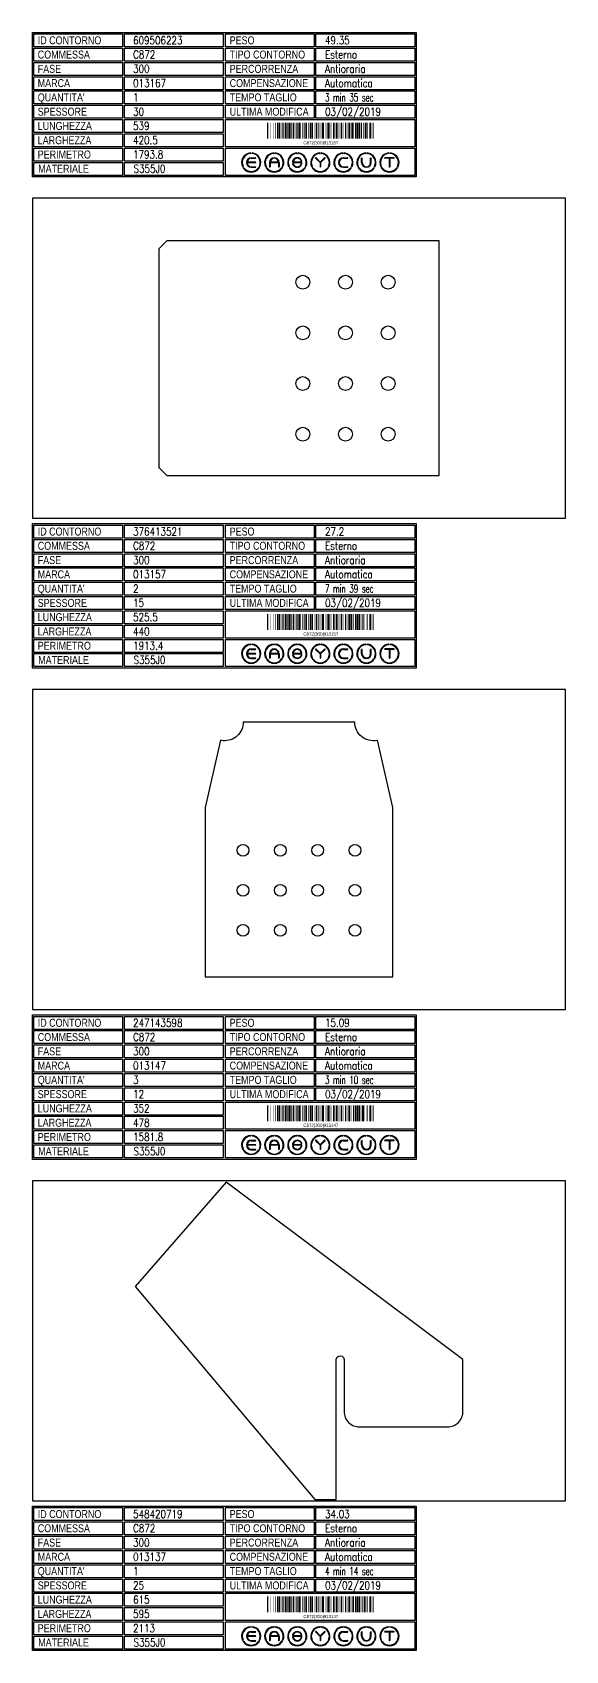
# Model space of a CAD drawing. Header units: millimetres. Extents: x 10000 to 53102, y 10000 to 35064.
# Drawn here: x 10000 to 11000, y 20368 to 23402 of the extents above; entities that cross this region are included whole.
import ezdxf
from ezdxf.enums import TextEntityAlignment as Align

# ---------------------------------------------------------------- set-up
doc = ezdxf.new("R2010")
doc.units = ezdxf.units.MM
doc.styles.add('EasyCutStyle', font='romans.shx', dxfattribs={"width": 0.8})
doc.styles.add('EasyCutStyle1', font='arial.ttf', dxfattribs={"width": 0.8})

# ---------------------------------------------------------------- blocks, each defined once
blk = doc.blocks.new('BlockShape01')
at = {"color": 253}
blk.add_lwpolyline([(0, 0), (720, 0), (720, -271), (0, -271)], close=True, dxfattribs=at)
at = {"color": 2}
for points in [[(3, -2.9), (169.3, -2.9), (169.3, -27.3), (3, -27.3)], [(3, -2.9), (169.3, -2.9), (169.3, -27.3), (3, -27.3)], [(3, -29.6), (169.3, -29.6), (169.3, -54), (3, -54)], [(361.9, -2.9), (528.3, -2.9), (528.3, -27.3), (361.9, -27.3)], [(361.9, -29.6), (528.3, -29.6), (528.3, -54), (361.9, -54)], [(3, -56.4), (169.3, -56.4), (169.3, -80.8), (3, -80.8)], [(361.9, -56.4), (528.3, -56.4), (528.3, -80.8), (361.9, -80.8)], [(3, -83.1), (169.3, -83.1), (169.3, -107.6), (3, -107.6)], [(361.9, -83.1), (528.3, -83.1), (528.3, -107.6), (361.9, -107.6)], [(3, -109.9), (169.3, -109.9), (169.3, -134.3), (3, -134.3)], [(361.9, -109.9), (528.3, -109.9), (528.3, -134.3), (361.9, -134.3)], [(3, -136.7), (169.3, -136.7), (169.3, -161.1), (3, -161.1)], [(361.9, -136.7), (528.3, -136.7), (528.3, -161.1), (361.9, -161.1)], [(3, -163.4), (169.3, -163.4), (169.3, -187.9), (3, -187.9)], [(3, -190.2), (169.3, -190.2), (169.3, -214.6), (3, -214.6)], [(3, -217), (169.3, -217), (169.3, -241.4), (3, -241.4)], [(3, -243.7), (169.3, -243.7), (169.3, -268.1), (3, -268.1)]]:
    blk.add_lwpolyline(points, close=True, dxfattribs=at)
at = {"color": 1}
for points in [[(172.7, -2.9), (358.1, -2.9), (358.1, -27.3), (172.7, -27.3)], [(172.7, -29.6), (358.1, -29.6), (358.1, -54), (172.7, -54)], [(531.6, -2.9), (717, -2.9), (717, -27.3), (531.6, -27.3)], [(531.6, -29.6), (717, -29.6), (717, -54), (531.6, -54)], [(172.7, -56.4), (358.1, -56.4), (358.1, -80.8), (172.7, -80.8)], [(531.6, -56.4), (717, -56.4), (717, -80.8), (531.6, -80.8)], [(172.7, -83.1), (358.1, -83.1), (358.1, -107.6), (172.7, -107.6)], [(531.6, -83.1), (717, -83.1), (717, -107.6), (531.6, -107.6)], [(172.7, -109.9), (358.1, -109.9), (358.1, -134.3), (172.7, -134.3)], [(531.6, -109.9), (717, -109.9), (717, -134.3), (531.6, -134.3)], [(172.7, -136.7), (358.1, -136.7), (358.1, -161.1), (172.7, -161.1)], [(531.6, -136.7), (717, -136.7), (717, -161.1), (531.6, -161.1)], [(172.7, -163.4), (358.1, -163.4), (358.1, -187.9), (172.7, -187.9)], [(361.9, -163.4), (717, -163.4), (717, -214.6), (361.9, -214.6)], [(172.7, -190.2), (358.1, -190.2), (358.1, -214.6), (172.7, -214.6)], [(172.7, -217), (358.1, -217), (358.1, -241.4), (172.7, -241.4)], [(361.9, -217), (717, -217), (717, -268.1), (361.9, -268.1)], [(172.7, -243.7), (358.1, -243.7), (358.1, -268.1), (172.7, -268.1)]]:
    blk.add_lwpolyline(points, close=True, dxfattribs=at)
at = {"color": 161, "style": 'EasyCutStyle1', "width": 0.8}
for s, p in [('ID CONTORNO', (10.1, -22.4)), ('PESO', (370, -22.4)), ('COMMESSA', (10.1, -49.1)), ('FASE', (10.1, -75.9)), ('TIPO CONTORNO', (370, -49.1)), ('PERCORRENZA', (370, -75.9)), ('MARCA', (10.1, -102.6)), ('COMPENSAZIONE', (370, -102.6)), ("QUANTITA'", (10.1, -129.4)), ('TEMPO TAGLIO', (370, -129.4)), ('SPESSORE', (10.1, -156.2)), ('ULTIMA MODIFICA', (370, -156.2)), ('LUNGHEZZA', (10.1, -182.9)), ('LARGHEZZA', (10.1, -209.7)), ('PERIMETRO', (10.1, -236.5)), ('MATERIALE', (11, -263.2))]:
    blk.add_text(s, height=15, dxfattribs=at).set_placement(p)
at = {"style": 'EasyCutStyle'}
for tag, p, width in [('IDSHAPE', (188.9, -22.4), 0.8), ('WEIGTHSHAPE', (548.8, -22.4), 0.8), ('ORDERSHAPE', (188.9, -49.1), 0.8), ('TYPESHAPE', (548.8, -49.1), 0.8), ('PHASESHAPE', (188.9, -75.9), 0.8), ('MKSHAPE', (188.9, -102.6), 0.8), ('JOUSHAPE', (548.8, -75.9), 0.8), ('COMPSHAPE', (548.8, -102.6), 0.8), ('QTASHAPE', (188.9, -129.4), 0.8), ('TIMECUTSHAPE', (548.8, -129.4), 0.65), ('TKSHAPE', (188.9, -156.2), 0.8), ('LASTMODIFYSHAPE', (548.8, -156.2), 0.8), ('LENGTHSHAPE', (188.9, -182.9), 0.8), ('HEIGHTSHAPE', (188.9, -209.7), 0.8), ('PERIMETERSHAPE', (188.9, -236.5), 0.8), ('MATSHAPE', (189.8, -263.2), 0.8)]:
    blk.add_attdef(tag, p, '', height=15, dxfattribs=dict(at, width=width))
blk = doc.blocks.new('Logo')
for color, points in [(140, [(-144.9, -7.2, -1), (-145.9, -7.6, -0.520567), (-131.2, 17.9, -1), (-131.1, 16.9, 0.520567)]), (256, [(-121.7, 0.5), (-137.5, 0.5, -0.394366), (-129.6, 7.9), (-121.7, 7.9, 1), (-121.7, 9), (-129.6, 9, 1), (-129.6, -9), (-121.7, -9, 1), (-121.7, -7.9), (-129.6, -7.9, -0.394366), (-137.5, -0.5), (-121.7, -0.5, 1)]), (140, [(-114.3, -7.2, 1), (-113.3, -7.6, 0.520567), (-128, 17.9, 0.916853), (-128.2, 16.9, 0.043377), (-128.1, 16.9, -0.520567)]), (140, [(-101.7, -7.2, -1), (-102.7, -7.6, -0.520567), (-88, 17.9, -1), (-87.9, 16.9, 0.520567)]), (140, [(-71.1, -7.2, 1), (-70.1, -7.6, 0.520567), (-84.8, 17.9, 1), (-84.9, 16.9, -0.520567)]), (140, [(-58.5, -7.2, -1), (-59.5, -7.6, -0.520567), (-44.8, 17.9, -1), (-44.7, 16.9, 0.520567)]), (256, [(-36.6, -0.5, -0.486114), (-35.5, -1.9, -0.776377), (-50.9, -2, 1), (-51.9, -2.3, 0.776377), (-34.5, -2.1, 0.486114), (-36.6, 0.5), (-49.8, 0.5, -0.486114), (-50.9, 1.9, -0.776377), (-35.5, 2, 1), (-34.5, 2.3, 0.776377), (-51.9, 2.1, 0.486114), (-49.8, -0.5)]), (140, [(-27.9, -7.2, 1), (-26.9, -7.6, 0.520567), (-41.6, 17.9, 1), (-41.7, 16.9, -0.520567)]), (140, [(-15.3, -7.2, -1), (-16.3, -7.6, -0.520567), (-1.6, 17.9, -1), (-1.5, 16.9, 0.520567)]), (256, [(0, 0.8), (-8.1, 8.8, 1), (-8.8, 8.1), (-0.5, -0.2), (-0.5, -7.9, 1), (0.5, -7.9), (0.5, -0.2), (8.8, 8.1, 1), (8.1, 8.8)]), (140, [(15.3, -7.2, 1), (16.3, -7.6, 0.520567), (1.6, 17.9, 1), (1.5, 16.9, -0.520567)]), (140, [(27.9, -7.2, -1), (26.9, -7.6, -0.520567), (41.6, 17.9, -1), (41.7, 16.9, 0.520567)]), (256, [(43.2, -9), (51.1, -9, 1), (51.1, -7.9), (43.2, -7.9, -1), (43.2, 7.9), (51.1, 7.9, 1), (51.1, 9), (43.2, 9, 1)]), (140, [(58.5, -7.2, 1), (59.5, -7.6, 0.520567), (44.8, 17.9, 1), (44.7, 16.9, -0.520567)]), (140, [(71.1, -7.2, -1), (70.1, -7.6, -0.520567), (84.8, 17.9, -1), (84.9, 16.9, 0.520567)]), (256, [(78.5, 0), (78.5, 7.9, 1), (77.4, 7.9), (77.4, 0, 1), (95.4, 0), (95.4, 7.9, 1), (94.3, 7.9), (94.3, 0, -1)]), (140, [(101.7, -7.2, 1), (102.7, -7.6, 0.520567), (88, 17.9, 1), (87.9, 16.9, -0.520567)]), (140, [(114.3, -7.2, -1), (113.3, -7.6, -0.520567), (128, 17.9, -1), (128.1, 16.9, 0.520567)]), (256, [(121.1, 9, 1), (121.1, 7.9), (129.1, 7.9), (129.1, -7.9, 1), (130.1, -7.9), (130.1, 7.9), (138.1, 7.9, 1), (138.1, 9)]), (140, [(144.9, -7.2, 1), (145.9, -7.6, 0.520567), (131.2, 17.9, 1), (131.1, 16.9, -0.520567)]), (140, [(-114.9, -10.3, 1), (-115.7, -9.7, -0.520567), (-143.5, -9.7, 1), (-144.3, -10.3, 0.520567)]), (140, [(-71.7, -10.3, 1), (-72.5, -9.7, -0.520567), (-100.3, -9.7, 1), (-101.1, -10.3, 0.520567)]), (140, [(-28.5, -10.3, 1), (-29.3, -9.7, -0.520567), (-57.1, -9.7, 1), (-57.9, -10.3, 0.520567)]), (140, [(14.7, -10.3, 1), (13.9, -9.7, -0.520567), (-13.9, -9.7, 1), (-14.7, -10.3, 0.520567)]), (140, [(57.9, -10.3, 1), (57.1, -9.7, -0.520567), (29.3, -9.7, 1), (28.5, -10.3, 0.520567)]), (140, [(101.1, -10.3, 1), (100.3, -9.7, -0.520567), (72.5, -9.7, 1), (71.7, -10.3, 0.520567)]), (140, [(144.3, -10.3, 1), (143.5, -9.7, -0.520567), (115.7, -9.7, 1), (114.9, -10.3, 0.520567)])]:
    blk.add_hatch(color=color).paths.add_polyline_path(points)
h = blk.add_hatch(color=256)
h.paths.add_polyline_path([(-78.5, -0.5), (-78.5, -7.9, 1), (-77.4, -7.9), (-77.4, 0, 1), (-95.4, 0), (-95.4, -7.9, 1), (-94.3, -7.9), (-94.3, -0.5)])
h.paths.add_polyline_path([(-94.3, 0.5, -0.933992), (-78.5, 0.5)], flags=16)
for p, q in [((-121.7, 0.5), (-137.5, 0.5)), ((-129.6, 9), (-121.7, 9)), ((-129.6, 7.9), (-121.7, 7.9)), ((-95.4, 0), (-95.4, -7.9)), ((-78.5, 0.5), (-94.3, 0.5)), ((-77.4, 0), (-77.4, -7.9)), ((-36.6, 0.5), (-49.8, 0.5)), ((-0.5, -0.2), (-8.8, 8.1)), ((0, 0.8), (-8.1, 8.8)), ((0, 0.8), (8.1, 8.8)), ((0.5, -0.2), (8.8, 8.1)), ((43.2, 9), (51.1, 9)), ((43.2, 7.9), (51.1, 7.9)), ((77.4, 0), (77.4, 7.9)), ((78.5, 0), (78.5, 7.9)), ((94.3, 0), (94.3, 7.9)), ((95.4, 0), (95.4, 7.9)), ((138.1, 9), (121.1, 9)), ((129.1, 7.9), (121.1, 7.9)), ((129.1, 7.9), (129.1, -7.9)), ((130.1, 7.9), (130.1, -7.9)), ((138.1, 7.9), (130.1, 7.9)), ((-121.7, -0.5), (-137.5, -0.5)), ((-129.6, -7.9), (-121.7, -7.9)), ((-129.6, -9), (-121.7, -9)), ((-94.3, -0.5), (-94.3, -7.9)), ((-78.5, -0.5), (-94.3, -0.5)), ((-78.5, -0.5), (-78.5, -7.9)), ((-36.6, -0.5), (-49.8, -0.5)), ((-0.5, -0.2), (-0.5, -7.9)), ((0.5, -0.2), (0.5, -7.9)), ((43.2, -7.9), (51.1, -7.9)), ((43.2, -9), (51.1, -9))]:
    blk.add_line(p, q)
at = {"color": 140}
for centre, radius, start, end in [((-129.6, 0), 18, 95, 205), ((-129.6, 0), 16.9, 95, 205), ((-131.1, 17.4), 0.54, 275, 95), ((-128.1, 17.4), 0.54, 85, 265), ((-129.6, 0), 16.9, 335, 85), ((-129.6, 0), 18, 335, 85), ((-86.4, 0), 18, 95, 205), ((-86.4, 0), 16.9, 95, 205), ((-87.9, 17.4), 0.54, 275, 95), ((-84.9, 17.4), 0.54, 85, 265), ((-86.4, 0), 16.9, 335, 85), ((-86.4, 0), 18, 335, 85), ((-43.2, 0), 18, 95, 205), ((-43.2, 0), 16.9, 95, 205), ((-44.7, 17.4), 0.54, 275, 95), ((-41.7, 17.4), 0.54, 85, 265), ((-43.2, 0), 16.9, 335, 85), ((-43.2, 0), 18, 335, 85), ((0, 0), 18, 95, 205), ((0, 0), 16.9, 95, 205), ((-1.5, 17.4), 0.54, 275, 95), ((1.5, 17.4), 0.54, 85, 265), ((0, 0), 16.9, 335, 85), ((0, 0), 18, 335, 85), ((43.2, 0), 18, 95, 205), ((43.2, 0), 16.9, 95, 205), ((41.7, 17.4), 0.54, 275, 95), ((44.7, 17.4), 0.54, 85, 265), ((43.2, 0), 16.9, 335, 85), ((43.2, 0), 18, 335, 85), ((86.4, 0), 18, 95, 205), ((86.4, 0), 16.9, 95, 205), ((84.9, 17.4), 0.54, 275, 95), ((87.9, 17.4), 0.54, 85, 265), ((86.4, 0), 16.9, 335, 85), ((86.4, 0), 18, 335, 85), ((129.6, 0), 18, 95, 205), ((129.6, 0), 16.9, 95, 205), ((128.1, 17.4), 0.54, 275, 95), ((131.1, 17.4), 0.54, 85, 265), ((129.6, 0), 16.9, 335, 85), ((129.6, 0), 18, 335, 85), ((-145.4, -7.4), 0.54, 205, 25), ((-143.9, -10), 0.54, 35, 215), ((-129.6, 0), 18, 215, 325), ((-129.6, 0), 16.9, 215, 325), ((-115.3, -10), 0.54, 325, 145), ((-113.8, -7.4), 0.54, 155, 335), ((-102.2, -7.4), 0.54, 205, 25), ((-100.7, -10), 0.54, 35, 215), ((-86.4, 0), 18, 215, 325), ((-86.4, 0), 16.9, 215, 325), ((-72.1, -10), 0.54, 325, 145), ((-70.6, -7.4), 0.54, 155, 335), ((-59, -7.4), 0.54, 205, 25), ((-57.5, -10), 0.54, 35, 215), ((-43.2, 0), 18, 215, 325), ((-43.2, 0), 16.9, 215, 325), ((-28.9, -10), 0.54, 325, 145), ((-27.4, -7.4), 0.54, 155, 335), ((-15.8, -7.4), 0.54, 205, 25), ((-14.3, -10), 0.54, 35, 215), ((0, 0), 18, 215, 325), ((0, 0), 16.9, 215, 325), ((14.3, -10), 0.54, 325, 145), ((15.8, -7.4), 0.54, 155, 335), ((27.4, -7.4), 0.54, 205, 25), ((28.9, -10), 0.54, 35, 215), ((43.2, 0), 18, 215, 325), ((43.2, 0), 16.9, 215, 325), ((57.5, -10), 0.54, 325, 145), ((59, -7.4), 0.54, 155, 335), ((70.6, -7.4), 0.54, 205, 25), ((72.1, -10), 0.54, 35, 215), ((86.4, 0), 18, 215, 325), ((86.4, 0), 16.9, 215, 325), ((100.7, -10), 0.54, 325, 145), ((102.2, -7.4), 0.54, 155, 335), ((113.8, -7.4), 0.54, 205, 25), ((115.3, -10), 0.54, 35, 215), ((129.6, 0), 18, 215, 325), ((129.6, 0), 16.9, 215, 325), ((143.9, -10), 0.54, 325, 145), ((145.4, -7.4), 0.54, 155, 335)]:
    blk.add_arc(centre, radius, start, end, dxfattribs=at)
for centre, radius, start, end in [((-129.6, 0), 9, 90, 270), ((-129.6, 0), 7.92, 90, 176.0904), ((-121.7, 8.5), 0.54, 270, 90), ((-121.7, 0), 0.54, 270, 90), ((-86.4, 0), 9, 0, 180), ((-86.4, 0), 7.92, 3.9096, 176.0904), ((-49.8, 1.6), 2.16, 166.2998, 270), ((-43.2, 0), 9, 15, 166.2998), ((-43.2, 0), 7.92, 15, 166.2998), ((-49.8, 1.6), 1.08, 166.2998, 270), ((-36.6, -1.6), 2.16, 346.2998, 90), ((-35, 2.2), 0.54, 195, 15), ((-8.5, 8.5), 0.54, 45, 225), ((8.5, 8.5), 0.54, 315, 135), ((43.2, 0), 9, 90, 270), ((43.2, 0), 7.92, 90, 270), ((51.1, 8.5), 0.54, 270, 90), ((77.9, 7.9), 0.54, 0, 180), ((86.4, 0), 9, 180, 0), ((86.4, 0), 7.92, 180, 0), ((94.9, 7.9), 0.54, 0, 180), ((121.1, 8.5), 0.54, 90, 270), ((138.1, 8.5), 0.54, 270, 90), ((-129.6, 0), 7.92, 183.9096, 270), ((-121.7, -8.5), 0.54, 270, 90), ((-94.9, -7.9), 0.54, 180, 0), ((-77.9, -7.9), 0.54, 180, 0), ((-51.4, -2.2), 0.54, 15, 195), ((-43.2, 0), 9, 195, 346.2998), ((-43.2, 0), 7.92, 195, 346.2998), ((-36.6, -1.6), 1.08, 346.2998, 90), ((0, -7.9), 0.54, 180, 0), ((51.1, -8.5), 0.54, 270, 90), ((129.6, -7.9), 0.54, 180, 0)]:
    blk.add_arc(centre, radius, start, end)
blk = doc.blocks.new('548420719_128', base_point=(347.5, -222.5))
at = {"linetype": 'Continuous'}
for points, const_width in [([(348.5, -222.5), (348.5, -192.5)], 2), ([(351, -222.5), (351, -192.5)], 1), ([(354, -222.5), (354, -192.5)], 1), ([(359, -222.5), (359, -192.5)], 1), ([(363, -222.5), (363, -192.5)], 1), ([(367.5, -222.5), (367.5, -192.5)], 2), ([(371, -222.5), (371, -192.5)], 3), ([(374, -222.5), (374, -192.5)], 1), ([(377.5, -222.5), (377.5, -192.5)], 2), ([(382, -222.5), (382, -192.5)], 3), ([(385.5, -222.5), (385.5, -192.5)], 2), ([(389, -222.5), (389, -192.5)], 3), ([(392.5, -222.5), (392.5, -192.5)], 2), ([(397, -222.5), (397, -192.5)], 3), ([(401, -222.5), (401, -192.5)], 1), ([(403, -222.5), (403, -192.5)], 1), ([(405, -222.5), (405, -192.5)], 1), ([(408.5, -222.5), (408.5, -192.5)], 4), ([(414.5, -222.5), (414.5, -192.5)], 2), ([(418, -222.5), (418, -192.5)], 1), ([(421, -222.5), (421, -192.5)], 3), ([(425, -222.5), (425, -192.5)], 1), ([(429, -222.5), (429, -192.5)], 3), ([(432.5, -222.5), (432.5, -192.5)], 2), ([(436, -222.5), (436, -192.5)], 1), ([(440, -222.5), (440, -192.5)], 3), ([(443.5, -222.5), (443.5, -192.5)], 2), ([(447, -222.5), (447, -192.5)], 1), ([(449, -222.5), (449, -192.5)], 1), ([(452.5, -222.5), (452.5, -192.5)], 4), ([(458, -222.5), (458, -192.5)], 1), ([(462, -222.5), (462, -192.5)], 3), ([(465.5, -222.5), (465.5, -192.5)], 2), ([(469, -222.5), (469, -192.5)], 1), ([(473, -222.5), (473, -192.5)], 3), ([(477.5, -222.5), (477.5, -192.5)], 2), ([(480.5, -222.5), (480.5, -192.5)], 2), ([(484, -222.5), (484, -192.5)], 1), ([(487, -222.5), (487, -192.5)], 3), ([(491, -222.5), (491, -192.5)], 1), ([(495, -222.5), (495, -192.5)], 3), ([(499.5, -222.5), (499.5, -192.5)], 2), ([(502.5, -222.5), (502.5, -192.5)], 2), ([(506, -222.5), (506, -192.5)], 1), ([(509, -222.5), (509, -192.5)], 3), ([(514, -222.5), (514, -192.5)], 3), ([(517.5, -222.5), (517.5, -192.5)], 2), ([(521, -222.5), (521, -192.5)], 3), ([(524, -222.5), (524, -192.5)], 1), ([(527, -222.5), (527, -192.5)], 1), ([(530.5, -222.5), (530.5, -192.5)], 4), ([(535.5, -222.5), (535.5, -192.5)], 2), ([(541, -222.5), (541, -192.5)], 3), ([(544, -222.5), (544, -192.5)], 1), ([(546.5, -222.5), (546.5, -192.5)], 2)]:
    blk.add_lwpolyline(points, dxfattribs=dict(at, const_width=const_width))
blk.add_text('C872|300|013137', height=6).set_placement((448.5, -233), align=Align.CENTER)
blk = doc.blocks.new('247143598_128', base_point=(216, -281))
at = {"linetype": 'Continuous'}
for points, const_width in [([(217, -281), (217, -251)], 2), ([(219.5, -281), (219.5, -251)], 1), ([(222.5, -281), (222.5, -251)], 1), ([(227.5, -281), (227.5, -251)], 1), ([(231.5, -281), (231.5, -251)], 1), ([(236, -281), (236, -251)], 2), ([(239.5, -281), (239.5, -251)], 3), ([(242.5, -281), (242.5, -251)], 1), ([(246, -281), (246, -251)], 2), ([(250.5, -281), (250.5, -251)], 3), ([(254, -281), (254, -251)], 2), ([(257.5, -281), (257.5, -251)], 3), ([(261, -281), (261, -251)], 2), ([(265.5, -281), (265.5, -251)], 3), ([(269.5, -281), (269.5, -251)], 1), ([(271.5, -281), (271.5, -251)], 1), ([(273.5, -281), (273.5, -251)], 1), ([(277, -281), (277, -251)], 4), ([(283, -281), (283, -251)], 2), ([(286.5, -281), (286.5, -251)], 1), ([(289.5, -281), (289.5, -251)], 3), ([(293.5, -281), (293.5, -251)], 1), ([(297.5, -281), (297.5, -251)], 3), ([(301, -281), (301, -251)], 2), ([(304.5, -281), (304.5, -251)], 1), ([(308.5, -281), (308.5, -251)], 3), ([(312, -281), (312, -251)], 2), ([(315.5, -281), (315.5, -251)], 1), ([(317.5, -281), (317.5, -251)], 1), ([(321, -281), (321, -251)], 4), ([(326.5, -281), (326.5, -251)], 1), ([(330.5, -281), (330.5, -251)], 3), ([(334, -281), (334, -251)], 2), ([(337.5, -281), (337.5, -251)], 1), ([(341.5, -281), (341.5, -251)], 3), ([(346, -281), (346, -251)], 2), ([(349, -281), (349, -251)], 2), ([(352.5, -281), (352.5, -251)], 1), ([(355.5, -281), (355.5, -251)], 3), ([(359.5, -281), (359.5, -251)], 1), ([(363.5, -281), (363.5, -251)], 3), ([(368, -281), (368, -251)], 2), ([(371, -281), (371, -251)], 2), ([(374.5, -281), (374.5, -251)], 1), ([(378.5, -281), (378.5, -251)], 3), ([(382.5, -281), (382.5, -251)], 3), ([(386, -281), (386, -251)], 2), ([(389.5, -281), (389.5, -251)], 3), ([(392.5, -281), (392.5, -251)], 1), ([(396, -281), (396, -251)], 4), ([(399.5, -281), (399.5, -251)], 1), ([(404, -281), (404, -251)], 2), ([(409.5, -281), (409.5, -251)], 3), ([(412.5, -281), (412.5, -251)], 1), ([(415, -281), (415, -251)], 2)]:
    blk.add_lwpolyline(points, dxfattribs=dict(at, const_width=const_width))
blk.add_text('C872|300|013147', height=6).set_placement((317, -291.5), align=Align.CENTER)
blk = doc.blocks.new('376413521_128', base_point=(302.75, -300))
at = {"linetype": 'Continuous'}
for points, const_width in [([(303.75, -300), (303.75, -270)], 2), ([(306.25, -300), (306.25, -270)], 1), ([(309.25, -300), (309.25, -270)], 1), ([(314.25, -300), (314.25, -270)], 1), ([(318.25, -300), (318.25, -270)], 1), ([(322.75, -300), (322.75, -270)], 2), ([(326.25, -300), (326.25, -270)], 3), ([(329.25, -300), (329.25, -270)], 1), ([(332.75, -300), (332.75, -270)], 2), ([(337.25, -300), (337.25, -270)], 3), ([(340.75, -300), (340.75, -270)], 2), ([(344.25, -300), (344.25, -270)], 3), ([(347.75, -300), (347.75, -270)], 2), ([(352.25, -300), (352.25, -270)], 3), ([(356.25, -300), (356.25, -270)], 1), ([(358.25, -300), (358.25, -270)], 1), ([(360.25, -300), (360.25, -270)], 1), ([(363.75, -300), (363.75, -270)], 4), ([(369.75, -300), (369.75, -270)], 2), ([(373.25, -300), (373.25, -270)], 1), ([(376.25, -300), (376.25, -270)], 3), ([(380.25, -300), (380.25, -270)], 1), ([(384.25, -300), (384.25, -270)], 3), ([(387.75, -300), (387.75, -270)], 2), ([(391.25, -300), (391.25, -270)], 1), ([(395.25, -300), (395.25, -270)], 3), ([(398.75, -300), (398.75, -270)], 2), ([(402.25, -300), (402.25, -270)], 1), ([(404.25, -300), (404.25, -270)], 1), ([(407.75, -300), (407.75, -270)], 4), ([(413.25, -300), (413.25, -270)], 1), ([(417.25, -300), (417.25, -270)], 3), ([(420.75, -300), (420.75, -270)], 2), ([(424.25, -300), (424.25, -270)], 1), ([(428.25, -300), (428.25, -270)], 3), ([(432.75, -300), (432.75, -270)], 2), ([(435.75, -300), (435.75, -270)], 2), ([(439.25, -300), (439.25, -270)], 1), ([(442.25, -300), (442.25, -270)], 3), ([(446.25, -300), (446.25, -270)], 1), ([(450.25, -300), (450.25, -270)], 3), ([(454.75, -300), (454.75, -270)], 2), ([(457.75, -300), (457.75, -270)], 2), ([(461.25, -300), (461.25, -270)], 3), ([(465.25, -300), (465.25, -270)], 1), ([(469.25, -300), (469.25, -270)], 3), ([(472.75, -300), (472.75, -270)], 2), ([(476.25, -300), (476.25, -270)], 3), ([(479.25, -300), (479.25, -270)], 1), ([(482.75, -300), (482.75, -270)], 2), ([(486.25, -300), (486.25, -270)], 1), ([(490.75, -300), (490.75, -270)], 2), ([(496.25, -300), (496.25, -270)], 3), ([(499.25, -300), (499.25, -270)], 1), ([(501.75, -300), (501.75, -270)], 2)]:
    blk.add_lwpolyline(points, dxfattribs=dict(at, const_width=const_width))
blk.add_text('C872|300|013157', height=6).set_placement((403.75, -310.5), align=Align.CENTER)
blk = doc.blocks.new('609506223_128', base_point=(309.5, -309.75))
at = {"linetype": 'Continuous'}
for points, const_width in [([(310.5, -309.75), (310.5, -279.75)], 2), ([(313, -309.75), (313, -279.75)], 1), ([(316, -309.75), (316, -279.75)], 1), ([(321, -309.75), (321, -279.75)], 1), ([(325, -309.75), (325, -279.75)], 1), ([(329.5, -309.75), (329.5, -279.75)], 2), ([(333, -309.75), (333, -279.75)], 3), ([(336, -309.75), (336, -279.75)], 1), ([(339.5, -309.75), (339.5, -279.75)], 2), ([(344, -309.75), (344, -279.75)], 3), ([(347.5, -309.75), (347.5, -279.75)], 2), ([(351, -309.75), (351, -279.75)], 3), ([(354.5, -309.75), (354.5, -279.75)], 2), ([(359, -309.75), (359, -279.75)], 3), ([(363, -309.75), (363, -279.75)], 1), ([(365, -309.75), (365, -279.75)], 1), ([(367, -309.75), (367, -279.75)], 1), ([(370.5, -309.75), (370.5, -279.75)], 4), ([(376.5, -309.75), (376.5, -279.75)], 2), ([(380, -309.75), (380, -279.75)], 1), ([(383, -309.75), (383, -279.75)], 3), ([(387, -309.75), (387, -279.75)], 1), ([(391, -309.75), (391, -279.75)], 3), ([(394.5, -309.75), (394.5, -279.75)], 2), ([(398, -309.75), (398, -279.75)], 1), ([(402, -309.75), (402, -279.75)], 3), ([(405.5, -309.75), (405.5, -279.75)], 2), ([(409, -309.75), (409, -279.75)], 1), ([(411, -309.75), (411, -279.75)], 1), ([(414.5, -309.75), (414.5, -279.75)], 4), ([(420, -309.75), (420, -279.75)], 1), ([(424, -309.75), (424, -279.75)], 3), ([(427.5, -309.75), (427.5, -279.75)], 2), ([(431, -309.75), (431, -279.75)], 1), ([(435, -309.75), (435, -279.75)], 3), ([(439.5, -309.75), (439.5, -279.75)], 2), ([(442.5, -309.75), (442.5, -279.75)], 2), ([(446, -309.75), (446, -279.75)], 1), ([(449, -309.75), (449, -279.75)], 3), ([(453, -309.75), (453, -279.75)], 1), ([(457, -309.75), (457, -279.75)], 3), ([(461.5, -309.75), (461.5, -279.75)], 2), ([(464.5, -309.75), (464.5, -279.75)], 2), ([(469, -309.75), (469, -279.75)], 3), ([(472, -309.75), (472, -279.75)], 1), ([(476, -309.75), (476, -279.75)], 3), ([(479.5, -309.75), (479.5, -279.75)], 2), ([(483, -309.75), (483, -279.75)], 3), ([(486.5, -309.75), (486.5, -279.75)], 2), ([(490, -309.75), (490, -279.75)], 1), ([(494, -309.75), (494, -279.75)], 3), ([(497.5, -309.75), (497.5, -279.75)], 2), ([(503, -309.75), (503, -279.75)], 3), ([(506, -309.75), (506, -279.75)], 1), ([(508.5, -309.75), (508.5, -279.75)], 2)]:
    blk.add_lwpolyline(points, dxfattribs=dict(at, const_width=const_width))
blk.add_text('C872|300|013167', height=6).set_placement((410.5, -320.25), align=Align.CENTER)

msp = doc.modelspace()

# ---------------------------------------------------------------- linework, layer by layer
for p, q in [((11000, 23091), (10000, 23091)), ((10000, 23091), (10000, 22491)), ((11000, 22491), (11000, 23091)), ((10000, 22491), (11000, 22491)), ((11000, 22170), (10000, 22170)), ((10000, 22170), (10000, 21570)), ((11000, 21570), (11000, 22170)), ((10000, 21570), (11000, 21570)), ((11000, 21249), (10000, 21249)), ((10000, 21249), (10000, 20649)), ((11000, 20649), (11000, 21249)), ((10000, 20649), (11000, 20649))]:
    msp.add_line(p, q)
at = {"color": 2}
msp.add_lwpolyline([(10252.3, 22571), (10762.8, 22571), (10762.8, 23011), (10252.3, 23011), (10237.3, 22996), (10237.3, 22586)], close=True, dxfattribs=at)
for points in [[(10324, 21631), (10676, 21631), (10676, 21949), (10647.5, 22075), (10646, 22074.5, -0.470998), (10604.5, 22109), (10395.5, 22109, -0.440679), (10357.5, 22074, -0.051123), (10352.5, 22075), (10324, 21949)], [(10530, 20651.5), (10570, 20651.5), (10570, 20914), (10571, 20917.5), (10574, 20920), (10577.5, 20921), (10581, 20920), (10583.5, 20917.5), (10584.5, 20914), (10584.5, 20816.5, 0.414214), (10613.5, 20787.5), (10778.5, 20787.5, 0.414214), (10807.5, 20816.5), (10807.5, 20914), (10363.5, 21246.5), (10192.5, 21051)]]:
    msp.add_lwpolyline(points, format="xyb", close=True, dxfattribs=at)
at = {"color": 4}
for centre, radius in [((10507.3, 22933.5), 13), ((10587.3, 22933.5), 13), ((10667.3, 22933.5), 13), ((10507.3, 22838.5), 13), ((10587.3, 22838.5), 13), ((10667.3, 22838.5), 13), ((10507.3, 22743.5), 13), ((10587.3, 22743.5), 13), ((10667.3, 22743.5), 13), ((10507.3, 22648.5), 13), ((10587.3, 22648.5), 13), ((10667.3, 22648.5), 13), ((10395, 21868.5), 11), ((10465, 21868.5), 11), ((10535, 21868.5), 11), ((10605, 21868.5), 11), ((10395, 21793.5), 11), ((10465, 21793.5), 11), ((10535, 21793.5), 11), ((10605, 21793.5), 11), ((10395, 21718.5), 11), ((10465, 21718.5), 11), ((10535, 21718.5), 11), ((10605, 21718.5), 11)]:
    msp.add_circle(centre, radius, dxfattribs=at)

# ---------------------------------------------------------------- block references
for p, values in [((10000, 23402), {'IDSHAPE': '609506223', 'ORDERSHAPE': 'C872', 'PHASESHAPE': '300', 'MKSHAPE': '013167', 'TKSHAPE': '30', 'LENGTHSHAPE': '539', 'HEIGHTSHAPE': '420.5', 'MATSHAPE': 'S355J0', 'LASTMODIFYSHAPE': '03/02/2019', 'PERIMETERSHAPE': '1793.8', 'WEIGTHSHAPE': '49.35', 'TYPESHAPE': 'Esterno', 'JOUSHAPE': 'Antioraria', 'COMPSHAPE': 'Automatica', 'TIMECUTSHAPE': '3 min 35 sec', 'QTASHAPE': '1'}), ((10000, 22481), {'IDSHAPE': '376413521', 'ORDERSHAPE': 'C872', 'PHASESHAPE': '300', 'MKSHAPE': '013157', 'TKSHAPE': '15', 'LENGTHSHAPE': '525.5', 'HEIGHTSHAPE': '440', 'MATSHAPE': 'S355J0', 'LASTMODIFYSHAPE': '03/02/2019', 'PERIMETERSHAPE': '1913.4', 'WEIGTHSHAPE': '27.2', 'TYPESHAPE': 'Esterno', 'JOUSHAPE': 'Antioraria', 'COMPSHAPE': 'Automatica', 'TIMECUTSHAPE': '7 min 39 sec', 'QTASHAPE': '2'}), ((10000, 21560), {'IDSHAPE': '247143598', 'ORDERSHAPE': 'C872', 'PHASESHAPE': '300', 'MKSHAPE': '013147', 'TKSHAPE': '12', 'LENGTHSHAPE': '352', 'HEIGHTSHAPE': '478', 'MATSHAPE': 'S355J0', 'LASTMODIFYSHAPE': '03/02/2019', 'PERIMETERSHAPE': '1581.8', 'WEIGTHSHAPE': '15.09', 'TYPESHAPE': 'Esterno', 'JOUSHAPE': 'Antioraria', 'COMPSHAPE': 'Automatica', 'TIMECUTSHAPE': '3 min 10 sec', 'QTASHAPE': '3'}), ((10000, 20639), {'IDSHAPE': '548420719', 'ORDERSHAPE': 'C872', 'PHASESHAPE': '300', 'MKSHAPE': '013137', 'TKSHAPE': '25', 'LENGTHSHAPE': '615', 'HEIGHTSHAPE': '595', 'MATSHAPE': 'S355J0', 'LASTMODIFYSHAPE': '03/02/2019', 'PERIMETERSHAPE': '2113', 'WEIGTHSHAPE': '34.03', 'TYPESHAPE': 'Esterno', 'JOUSHAPE': 'Antioraria', 'COMPSHAPE': 'Automatica', 'TIMECUTSHAPE': '4 min 14 sec', 'QTASHAPE': '1'})]:
    msp.add_blockref('BlockShape01', p).add_auto_attribs(values)
for name, p in [('609506223_128', (10440, 23202.5)), ('Logo', (10540, 23158)), ('376413521_128', (10440, 22281.5)), ('Logo', (10540, 22237)), ('247143598_128', (10440, 21360.5)), ('Logo', (10540, 21316)), ('548420719_128', (10440, 20439.5)), ('Logo', (10540, 20395))]:
    msp.add_blockref(name, p)

doc.saveas('drawing.dxf')
